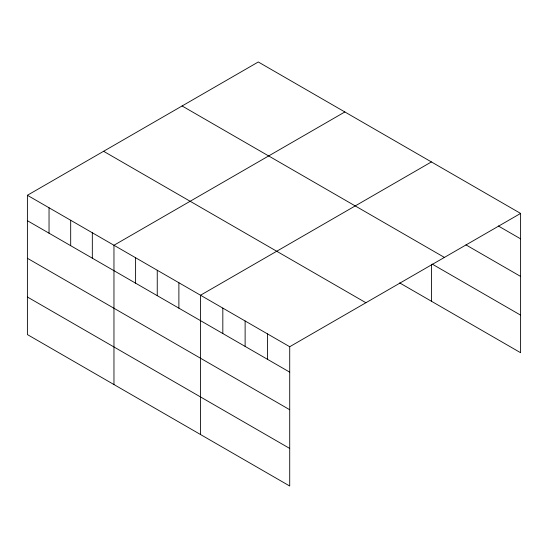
<?xml version="1.0" encoding="UTF-8"?>
<svg xmlns="http://www.w3.org/2000/svg" width="548" height="548" viewBox="0 0 548 548"><rect width="100%" height="100%" fill="white"/><g stroke="black" fill="none" stroke-linecap="round" stroke-linejoin="round"><path stroke-width="0.82" d="M27.4 195.28L289.714 346.726L289.714 486.021L27.4 334.575L27.4 195.28L258.286 61.979L520.6 213.425L520.6 352.72L399.67 282.905M344.85 111.956L113.963 245.257L113.963 384.552M431.413 161.934L200.527 295.235L200.527 434.53M289.714 346.726L520.6 213.425M498.303 225.975L520.6 238.846M465.937 244.867L520.6 276.425M182.094 105.969L444.407 257.416M432.132 264.061L520.6 315.141M103.593 151.289L365.906 302.736M27.4 220.7L289.714 372.147M27.4 258.279L289.714 409.726M27.4 296.995L289.714 448.442M431.413 264.506L431.413 301.229M267.417 333.855L267.417 359.269M245.12 320.984L245.12 346.398M222.824 308.106L222.824 333.526M178.888 282.741L178.888 308.161M157.249 270.246L157.249 295.667M135.603 257.752L135.603 283.172M92.324 232.763L92.324 258.183M70.685 220.269L70.685 245.689M49.039 207.774L49.039 233.195"/></g></svg>
